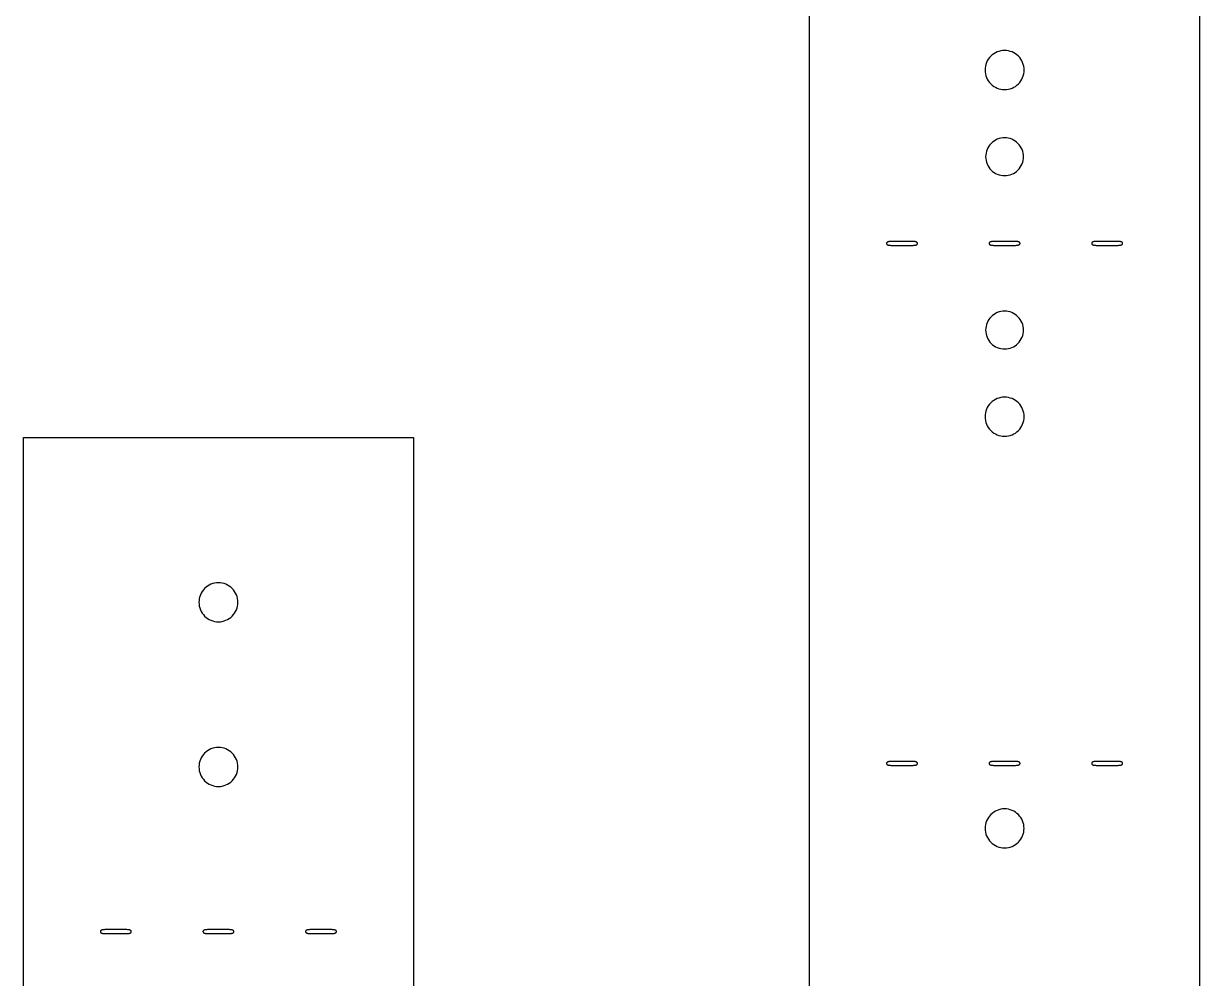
# Model space of a CAD drawing. Header units: millimetres. Extents: x 105 to 221, y 329 to 679.
# Drawn here: x 130.4 to 220.9, y 402.5 to 476 of the extents above; entities that cross this region are included whole.
import ezdxf

# ---------------------------------------------------------------- set-up
doc = ezdxf.new("R2010")
doc.units = ezdxf.units.MM

msp = doc.modelspace()

# ---------------------------------------------------------------- linework, layer by layer
for p, q in [((190.868, 329.077), (190.868, 669.665)), ((220.868, 669.665), (220.868, 329.077)), ((204.705, 473.365), (204.617, 473.247)), ((204.804, 473.475), (204.705, 473.365)), ((204.913, 473.574), (204.804, 473.475)), ((205.032, 473.662), (204.913, 473.574)), ((205.159, 473.738), (205.032, 473.662)), ((205.292, 473.801), (205.159, 473.738)), ((205.431, 473.851), (205.292, 473.801)), ((205.575, 473.887), (205.431, 473.851)), ((205.721, 473.908), (205.575, 473.887)), ((205.868, 473.916), (205.721, 473.908)), ((206.016, 473.908), (205.868, 473.916)), ((206.162, 473.887), (206.016, 473.908)), ((206.305, 473.851), (206.162, 473.887)), ((206.444, 473.801), (206.305, 473.851)), ((206.578, 473.738), (206.444, 473.801)), ((206.705, 473.662), (206.578, 473.738)), ((206.823, 473.574), (206.705, 473.662)), ((206.933, 473.475), (206.823, 473.574)), ((207.032, 473.365), (206.933, 473.475)), ((207.12, 473.247), (207.032, 473.365)), ((204.37, 472.558), (204.363, 472.41)), ((204.392, 472.704), (204.37, 472.558)), ((204.428, 472.847), (204.392, 472.704)), ((204.477, 472.986), (204.428, 472.847)), ((204.541, 473.12), (204.477, 472.986)), ((204.617, 473.247), (204.541, 473.12)), ((207.196, 473.12), (207.12, 473.247)), ((207.259, 472.986), (207.196, 473.12)), ((207.309, 472.847), (207.259, 472.986)), ((207.345, 472.704), (207.309, 472.847)), ((207.366, 472.558), (207.345, 472.704)), ((207.374, 472.41), (207.366, 472.558)), ((204.363, 472.41), (204.37, 472.263)), ((204.37, 472.263), (204.392, 472.117)), ((204.392, 472.117), (204.428, 471.973)), ((204.428, 471.973), (204.477, 471.834)), ((204.477, 471.834), (204.541, 471.701)), ((204.541, 471.701), (204.617, 471.574)), ((204.617, 471.574), (204.705, 471.455)), ((207.032, 471.455), (207.12, 471.574)), ((207.12, 471.574), (207.196, 471.701)), ((207.196, 471.701), (207.259, 471.834)), ((207.259, 471.834), (207.309, 471.973)), ((207.309, 471.973), (207.345, 472.117)), ((207.345, 472.117), (207.366, 472.263)), ((207.366, 472.263), (207.374, 472.41)), ((207.374, 472.41), (207.374, 472.41)), ((204.705, 471.455), (204.804, 471.346)), ((204.804, 471.346), (204.913, 471.246)), ((204.913, 471.246), (205.032, 471.158)), ((205.032, 471.158), (205.159, 471.083)), ((205.159, 471.083), (205.292, 471.019)), ((205.292, 471.019), (205.431, 470.97)), ((205.431, 470.97), (205.575, 470.934)), ((205.575, 470.934), (205.721, 470.912)), ((205.721, 470.912), (205.868, 470.905)), ((205.868, 470.905), (206.016, 470.912)), ((206.016, 470.912), (206.162, 470.934)), ((206.162, 470.934), (206.305, 470.97)), ((206.305, 470.97), (206.444, 471.019)), ((206.444, 471.019), (206.578, 471.083)), ((206.578, 471.083), (206.705, 471.158)), ((206.705, 471.158), (206.823, 471.246)), ((206.823, 471.246), (206.933, 471.346)), ((206.933, 471.346), (207.032, 471.455)), ((205.182, 467.027), (205.06, 466.953)), ((205.311, 467.088), (205.182, 467.027)), ((205.446, 467.136), (205.311, 467.088)), ((205.584, 467.171), (205.446, 467.136)), ((205.726, 467.192), (205.584, 467.171)), ((205.868, 467.199), (205.726, 467.192)), ((206.011, 467.192), (205.868, 467.199)), ((206.152, 467.171), (206.011, 467.192)), ((206.291, 467.136), (206.152, 467.171)), ((206.425, 467.088), (206.291, 467.136)), ((206.554, 467.027), (206.425, 467.088)), ((206.677, 466.953), (206.554, 467.027)), ((204.476, 466.166), (204.441, 466.027)), ((204.524, 466.3), (204.476, 466.166)), ((204.585, 466.429), (204.524, 466.3)), ((204.658, 466.552), (204.585, 466.429)), ((204.743, 466.667), (204.658, 466.552)), ((204.839, 466.772), (204.743, 466.667)), ((204.945, 466.868), (204.839, 466.772)), ((205.06, 466.953), (204.945, 466.868)), ((206.791, 466.868), (206.677, 466.953)), ((206.897, 466.772), (206.791, 466.868)), ((206.993, 466.667), (206.897, 466.772)), ((207.078, 466.552), (206.993, 466.667)), ((207.152, 466.429), (207.078, 466.552)), ((207.213, 466.3), (207.152, 466.429)), ((207.261, 466.166), (207.213, 466.3)), ((207.295, 466.027), (207.261, 466.166)), ((204.42, 465.886), (204.413, 465.744)), ((204.413, 465.744), (204.42, 465.601)), ((204.441, 466.027), (204.42, 465.886)), ((204.42, 465.601), (204.441, 465.46)), ((204.441, 465.46), (204.476, 465.321)), ((204.476, 465.321), (204.524, 465.187)), ((204.524, 465.187), (204.585, 465.058)), ((207.152, 465.058), (207.213, 465.187)), ((207.213, 465.187), (207.261, 465.321)), ((207.261, 465.321), (207.295, 465.46)), ((207.316, 465.886), (207.295, 466.027)), ((207.295, 465.46), (207.316, 465.601)), ((207.323, 465.744), (207.316, 465.886)), ((207.316, 465.601), (207.323, 465.744)), ((207.323, 465.744), (207.323, 465.744)), ((204.585, 465.058), (204.658, 464.935)), ((204.658, 464.935), (204.743, 464.82)), ((204.743, 464.82), (204.839, 464.715)), ((204.839, 464.715), (204.945, 464.619)), ((204.945, 464.619), (205.06, 464.534)), ((205.06, 464.534), (205.182, 464.46)), ((205.182, 464.46), (205.311, 464.399)), ((205.311, 464.399), (205.446, 464.351)), ((205.446, 464.351), (205.584, 464.316)), ((205.584, 464.316), (205.726, 464.295)), ((205.726, 464.295), (205.868, 464.288)), ((205.868, 464.288), (206.011, 464.295)), ((206.011, 464.295), (206.152, 464.316)), ((206.152, 464.316), (206.291, 464.351)), ((206.291, 464.351), (206.425, 464.399)), ((206.425, 464.399), (206.554, 464.46)), ((206.554, 464.46), (206.677, 464.534)), ((206.677, 464.534), (206.791, 464.619)), ((206.791, 464.619), (206.897, 464.715)), ((206.897, 464.715), (206.993, 464.82)), ((206.993, 464.82), (207.078, 464.935)), ((207.078, 464.935), (207.152, 465.058)), ((196.789, 459.108), (196.785, 459.088)), ((196.785, 459.088), (196.785, 459.066)), ((196.785, 459.066), (196.789, 459.045)), ((196.798, 459.128), (196.789, 459.108)), ((196.789, 459.045), (196.798, 459.026)), ((196.804, 459.138), (196.798, 459.128)), ((196.798, 459.026), (196.804, 459.016)), ((196.814, 459.152), (196.804, 459.138)), ((196.804, 459.016), (196.814, 459.002)), ((196.827, 459.164), (196.814, 459.152)), ((196.814, 459.002), (196.827, 458.989)), ((196.842, 459.174), (196.827, 459.164)), ((196.827, 458.989), (196.842, 458.979)), ((196.859, 459.184), (196.842, 459.174)), ((196.842, 458.979), (196.859, 458.97)), ((196.877, 459.191), (196.859, 459.184)), ((196.859, 458.97), (196.877, 458.962)), ((196.905, 459.2), (196.877, 459.191)), ((196.877, 458.962), (196.905, 458.954)), ((196.915, 459.203), (196.905, 459.2)), ((196.905, 458.954), (196.915, 458.951)), ((196.952, 459.21), (196.915, 459.203)), ((196.915, 458.951), (196.952, 458.944)), ((196.958, 459.211), (196.952, 459.21)), ((196.952, 458.944), (196.958, 458.942)), ((197.004, 459.218), (196.958, 459.211)), ((196.958, 458.942), (197.004, 458.936)), ((197.009, 459.218), (197.004, 459.218)), ((197.004, 458.936), (197.009, 458.936)), ((197.06, 459.223), (197.009, 459.218)), ((197.009, 458.936), (197.06, 458.931)), ((197.064, 459.223), (197.06, 459.223)), ((197.06, 458.931), (197.064, 458.931)), ((197.121, 459.226), (197.064, 459.223)), ((197.064, 458.931), (197.121, 458.928)), ((197.124, 459.226), (197.121, 459.226)), ((197.121, 458.928), (197.124, 458.928)), ((197.182, 459.227), (197.124, 459.226)), ((197.124, 458.928), (197.182, 458.927)), ((197.184, 459.227), (197.182, 459.227)), ((197.182, 458.927), (197.184, 458.927)), ((198.763, 459.227), (197.184, 459.227)), ((197.184, 458.927), (198.763, 458.927)), ((197.184, 458.927), (197.184, 458.927)), ((198.765, 459.227), (198.763, 459.227)), ((198.763, 458.927), (198.765, 458.927)), ((198.823, 459.226), (198.765, 459.227)), ((198.765, 458.927), (198.823, 458.928)), ((198.827, 459.226), (198.823, 459.226)), ((198.823, 458.928), (198.827, 458.928)), ((198.883, 459.223), (198.827, 459.226)), ((198.827, 458.928), (198.883, 458.931)), ((198.887, 459.223), (198.883, 459.223)), ((198.883, 458.931), (198.887, 458.931)), ((198.939, 459.218), (198.887, 459.223)), ((198.887, 458.931), (198.939, 458.936)), ((198.943, 459.218), (198.939, 459.218)), ((198.939, 458.936), (198.943, 458.936)), ((198.989, 459.211), (198.943, 459.218)), ((198.943, 458.936), (198.989, 458.942)), ((198.995, 459.21), (198.989, 459.211)), ((198.989, 458.942), (198.995, 458.944)), ((199.032, 459.203), (198.995, 459.21)), ((198.995, 458.944), (199.032, 458.951)), ((199.042, 459.2), (199.032, 459.203)), ((199.032, 458.951), (199.042, 458.954)), ((199.07, 459.191), (199.042, 459.2)), ((199.042, 458.954), (199.07, 458.962)), ((199.088, 459.184), (199.07, 459.191)), ((199.07, 458.962), (199.088, 458.97)), ((199.105, 459.174), (199.088, 459.184)), ((199.088, 458.97), (199.105, 458.979)), ((199.12, 459.164), (199.105, 459.174)), ((199.105, 458.979), (199.12, 458.989)), ((199.133, 459.152), (199.12, 459.164)), ((199.12, 458.989), (199.133, 459.002)), ((199.143, 459.138), (199.133, 459.152)), ((199.133, 459.002), (199.143, 459.016)), ((199.149, 459.128), (199.143, 459.138)), ((199.143, 459.016), (199.149, 459.026)), ((199.158, 459.108), (199.149, 459.128)), ((199.149, 459.026), (199.158, 459.045)), ((199.162, 459.088), (199.158, 459.108)), ((199.158, 459.045), (199.162, 459.066)), ((199.162, 459.066), (199.162, 459.088)), ((204.684, 459.108), (204.679, 459.088)), ((204.679, 459.088), (204.679, 459.066)), ((204.679, 459.066), (204.684, 459.045)), ((204.693, 459.128), (204.684, 459.108)), ((204.684, 459.045), (204.693, 459.026)), ((204.699, 459.138), (204.693, 459.128)), ((204.693, 459.026), (204.699, 459.016)), ((204.709, 459.152), (204.699, 459.138)), ((204.699, 459.016), (204.709, 459.002)), ((204.722, 459.164), (204.709, 459.152)), ((204.709, 459.002), (204.722, 458.989)), ((204.736, 459.174), (204.722, 459.164)), ((204.722, 458.989), (204.736, 458.979)), ((204.754, 459.184), (204.736, 459.174)), ((204.736, 458.979), (204.754, 458.97)), ((204.772, 459.191), (204.754, 459.184)), ((204.754, 458.97), (204.772, 458.962)), ((204.8, 459.2), (204.772, 459.191)), ((204.772, 458.962), (204.8, 458.954)), ((204.809, 459.203), (204.8, 459.2)), ((204.8, 458.954), (204.809, 458.951)), ((204.847, 459.21), (204.809, 459.203)), ((204.809, 458.951), (204.847, 458.944)), ((204.853, 459.211), (204.847, 459.21)), ((204.847, 458.944), (204.853, 458.942)), ((204.899, 459.218), (204.853, 459.211)), ((204.853, 458.942), (204.899, 458.936)), ((204.903, 459.218), (204.899, 459.218)), ((204.899, 458.936), (204.903, 458.936)), ((204.955, 459.223), (204.903, 459.218)), ((204.903, 458.936), (204.955, 458.931)), ((204.959, 459.223), (204.955, 459.223)), ((204.955, 458.931), (204.959, 458.931)), ((205.015, 459.226), (204.959, 459.223)), ((204.959, 458.931), (205.015, 458.928)), ((205.019, 459.226), (205.015, 459.226)), ((205.015, 458.928), (205.019, 458.928)), ((205.077, 459.227), (205.019, 459.226)), ((205.019, 458.928), (205.077, 458.927)), ((205.079, 459.227), (205.077, 459.227)), ((205.077, 458.927), (205.079, 458.927)), ((206.658, 459.227), (205.079, 459.227)), ((205.079, 458.927), (206.658, 458.927)), ((205.079, 458.927), (205.079, 458.927)), ((206.659, 459.227), (206.658, 459.227)), ((206.658, 458.927), (206.659, 458.927)), ((206.718, 459.226), (206.659, 459.227)), ((206.659, 458.927), (206.718, 458.928)), ((206.721, 459.226), (206.718, 459.226)), ((206.718, 458.928), (206.721, 458.928)), ((206.778, 459.223), (206.721, 459.226)), ((206.721, 458.928), (206.778, 458.931)), ((206.781, 459.223), (206.778, 459.223)), ((206.778, 458.931), (206.781, 458.931)), ((206.833, 459.218), (206.781, 459.223)), ((206.781, 458.931), (206.833, 458.936)), ((206.838, 459.218), (206.833, 459.218)), ((206.833, 458.936), (206.838, 458.936)), ((206.883, 459.211), (206.838, 459.218)), ((206.838, 458.936), (206.883, 458.942)), ((206.89, 459.21), (206.883, 459.211)), ((206.883, 458.942), (206.89, 458.944)), ((206.927, 459.203), (206.89, 459.21)), ((206.89, 458.944), (206.927, 458.951)), ((206.937, 459.2), (206.927, 459.203)), ((206.927, 458.951), (206.937, 458.954)), ((206.965, 459.191), (206.937, 459.2)), ((206.937, 458.954), (206.965, 458.962)), ((206.983, 459.184), (206.965, 459.191)), ((206.965, 458.962), (206.983, 458.97)), ((207, 459.174), (206.983, 459.184)), ((206.983, 458.97), (207, 458.979)), ((207.015, 459.164), (207, 459.174)), ((207, 458.979), (207.015, 458.989)), ((207.028, 459.152), (207.015, 459.164)), ((207.015, 458.989), (207.028, 459.002)), ((207.038, 459.138), (207.028, 459.152)), ((207.028, 459.002), (207.038, 459.016)), ((207.044, 459.128), (207.038, 459.138)), ((207.038, 459.016), (207.044, 459.026)), ((207.053, 459.108), (207.044, 459.128)), ((207.044, 459.026), (207.053, 459.045)), ((207.057, 459.088), (207.053, 459.108)), ((207.053, 459.045), (207.057, 459.066)), ((207.057, 459.066), (207.057, 459.088)), ((212.579, 459.108), (212.574, 459.088)), ((212.574, 459.088), (212.574, 459.066)), ((212.574, 459.066), (212.579, 459.045)), ((212.587, 459.128), (212.579, 459.108)), ((212.579, 459.045), (212.587, 459.026)), ((212.593, 459.138), (212.587, 459.128)), ((212.587, 459.026), (212.593, 459.016)), ((212.604, 459.152), (212.593, 459.138)), ((212.593, 459.016), (212.604, 459.002)), ((212.616, 459.164), (212.604, 459.152)), ((212.604, 459.002), (212.616, 458.989)), ((212.631, 459.174), (212.616, 459.164)), ((212.616, 458.989), (212.631, 458.979)), ((212.648, 459.184), (212.631, 459.174)), ((212.631, 458.979), (212.648, 458.97)), ((212.667, 459.191), (212.648, 459.184)), ((212.648, 458.97), (212.667, 458.962)), ((212.694, 459.2), (212.667, 459.191)), ((212.667, 458.962), (212.694, 458.954)), ((212.704, 459.203), (212.694, 459.2)), ((212.694, 458.954), (212.704, 458.951)), ((212.742, 459.21), (212.704, 459.203)), ((212.704, 458.951), (212.742, 458.944)), ((212.748, 459.211), (212.742, 459.21)), ((212.742, 458.944), (212.748, 458.942)), ((212.793, 459.218), (212.748, 459.211)), ((212.748, 458.942), (212.793, 458.936)), ((212.798, 459.218), (212.793, 459.218)), ((212.793, 458.936), (212.798, 458.936)), ((212.85, 459.223), (212.798, 459.218)), ((212.798, 458.936), (212.85, 458.931)), ((212.854, 459.223), (212.85, 459.223)), ((212.85, 458.931), (212.854, 458.931)), ((212.91, 459.226), (212.854, 459.223)), ((212.854, 458.931), (212.91, 458.928)), ((212.913, 459.226), (212.91, 459.226)), ((212.91, 458.928), (212.913, 458.928)), ((212.972, 459.227), (212.913, 459.226)), ((212.913, 458.928), (212.972, 458.927)), ((212.974, 459.227), (212.972, 459.227)), ((212.972, 458.927), (212.974, 458.927)), ((214.553, 459.227), (212.974, 459.227)), ((212.974, 458.927), (214.553, 458.927)), ((212.974, 458.927), (212.974, 458.927)), ((214.554, 459.227), (214.553, 459.227)), ((214.553, 458.927), (214.554, 458.927)), ((214.613, 459.226), (214.554, 459.227)), ((214.554, 458.927), (214.613, 458.928)), ((214.616, 459.226), (214.613, 459.226)), ((214.613, 458.928), (214.616, 458.928)), ((214.672, 459.223), (214.616, 459.226)), ((214.616, 458.928), (214.672, 458.931)), ((214.676, 459.223), (214.672, 459.223)), ((214.672, 458.931), (214.676, 458.931)), ((214.728, 459.218), (214.676, 459.223)), ((214.676, 458.931), (214.728, 458.936)), ((214.733, 459.218), (214.728, 459.218)), ((214.728, 458.936), (214.733, 458.936)), ((214.778, 459.211), (214.733, 459.218)), ((214.733, 458.936), (214.778, 458.942)), ((214.785, 459.21), (214.778, 459.211)), ((214.778, 458.942), (214.785, 458.944)), ((214.822, 459.203), (214.785, 459.21)), ((214.785, 458.944), (214.822, 458.951)), ((214.832, 459.2), (214.822, 459.203)), ((214.822, 458.951), (214.832, 458.954)), ((214.859, 459.191), (214.832, 459.2)), ((214.832, 458.954), (214.859, 458.962)), ((214.878, 459.184), (214.859, 459.191)), ((214.859, 458.962), (214.878, 458.97)), ((214.895, 459.174), (214.878, 459.184)), ((214.878, 458.97), (214.895, 458.979)), ((214.91, 459.164), (214.895, 459.174)), ((214.895, 458.979), (214.91, 458.989)), ((214.922, 459.152), (214.91, 459.164)), ((214.91, 458.989), (214.922, 459.002)), ((214.933, 459.138), (214.922, 459.152)), ((214.922, 459.002), (214.933, 459.016)), ((214.939, 459.128), (214.933, 459.138)), ((214.933, 459.016), (214.939, 459.026)), ((214.947, 459.108), (214.939, 459.128)), ((214.939, 459.026), (214.947, 459.045)), ((214.952, 459.088), (214.947, 459.108)), ((214.947, 459.045), (214.952, 459.066)), ((214.952, 459.066), (214.952, 459.088)), ((204.839, 453.439), (204.743, 453.333)), ((204.945, 453.535), (204.839, 453.439)), ((205.06, 453.62), (204.945, 453.535)), ((205.182, 453.694), (205.06, 453.62)), ((205.311, 453.755), (205.182, 453.694)), ((205.446, 453.803), (205.311, 453.755)), ((205.584, 453.837), (205.446, 453.803)), ((205.726, 453.858), (205.584, 453.837)), ((205.868, 453.865), (205.726, 453.858)), ((206.011, 453.858), (205.868, 453.865)), ((206.152, 453.837), (206.011, 453.858)), ((206.291, 453.803), (206.152, 453.837)), ((206.425, 453.755), (206.291, 453.803)), ((206.554, 453.694), (206.425, 453.755)), ((206.677, 453.62), (206.554, 453.694)), ((206.791, 453.535), (206.677, 453.62)), ((206.897, 453.439), (206.791, 453.535)), ((206.993, 453.333), (206.897, 453.439)), ((204.42, 452.553), (204.413, 452.41)), ((204.441, 452.694), (204.42, 452.553)), ((204.476, 452.833), (204.441, 452.694)), ((204.524, 452.967), (204.476, 452.833)), ((204.585, 453.096), (204.524, 452.967)), ((204.658, 453.219), (204.585, 453.096)), ((204.743, 453.333), (204.658, 453.219)), ((207.078, 453.219), (206.993, 453.333)), ((207.152, 453.096), (207.078, 453.219)), ((207.213, 452.967), (207.152, 453.096)), ((207.261, 452.833), (207.213, 452.967)), ((207.295, 452.694), (207.261, 452.833)), ((207.316, 452.553), (207.295, 452.694)), ((207.323, 452.41), (207.316, 452.553)), ((204.413, 452.41), (204.42, 452.268)), ((204.42, 452.268), (204.441, 452.126)), ((204.441, 452.126), (204.476, 451.988)), ((204.476, 451.988), (204.524, 451.853)), ((204.524, 451.853), (204.585, 451.724)), ((204.585, 451.724), (204.658, 451.602)), ((204.658, 451.602), (204.743, 451.487)), ((206.993, 451.487), (207.078, 451.602)), ((207.078, 451.602), (207.152, 451.724)), ((207.152, 451.724), (207.213, 451.853)), ((207.213, 451.853), (207.261, 451.988)), ((207.261, 451.988), (207.295, 452.126)), ((207.295, 452.126), (207.316, 452.268)), ((207.316, 452.268), (207.323, 452.41)), ((207.323, 452.41), (207.323, 452.41)), ((204.743, 451.487), (204.839, 451.381)), ((204.839, 451.381), (204.945, 451.285)), ((204.945, 451.285), (205.06, 451.2)), ((205.06, 451.2), (205.182, 451.127)), ((205.182, 451.127), (205.311, 451.066)), ((205.311, 451.066), (205.446, 451.018)), ((205.446, 451.018), (205.584, 450.983)), ((205.584, 450.983), (205.726, 450.962)), ((205.726, 450.962), (205.868, 450.955)), ((205.868, 450.955), (206.011, 450.962)), ((206.011, 450.962), (206.152, 450.983)), ((206.152, 450.983), (206.291, 451.018)), ((206.291, 451.018), (206.425, 451.066)), ((206.425, 451.066), (206.554, 451.127)), ((206.554, 451.127), (206.677, 451.2)), ((206.677, 451.2), (206.791, 451.285)), ((206.791, 451.285), (206.897, 451.381)), ((206.897, 451.381), (206.993, 451.487)), ((205.292, 447.134), (205.159, 447.071)), ((205.431, 447.184), (205.292, 447.134)), ((205.575, 447.22), (205.431, 447.184)), ((205.721, 447.242), (205.575, 447.22)), ((205.868, 447.249), (205.721, 447.242)), ((206.016, 447.242), (205.868, 447.249)), ((206.162, 447.22), (206.016, 447.242)), ((206.305, 447.184), (206.162, 447.22)), ((206.444, 447.134), (206.305, 447.184)), ((206.578, 447.071), (206.444, 447.134)), ((204.428, 446.181), (204.392, 446.037)), ((204.477, 446.32), (204.428, 446.181)), ((204.541, 446.453), (204.477, 446.32)), ((204.617, 446.58), (204.541, 446.453)), ((204.705, 446.699), (204.617, 446.58)), ((204.804, 446.808), (204.705, 446.699)), ((204.913, 446.907), (204.804, 446.808)), ((205.032, 446.995), (204.913, 446.907)), ((205.159, 447.071), (205.032, 446.995)), ((206.705, 446.995), (206.578, 447.071)), ((206.823, 446.907), (206.705, 446.995)), ((206.933, 446.808), (206.823, 446.907)), ((207.032, 446.699), (206.933, 446.808)), ((207.12, 446.58), (207.032, 446.699)), ((207.196, 446.453), (207.12, 446.58)), ((207.259, 446.32), (207.196, 446.453)), ((207.309, 446.181), (207.259, 446.32)), ((207.345, 446.037), (207.309, 446.181)), ((204.37, 445.891), (204.363, 445.744)), ((204.363, 445.744), (204.37, 445.596)), ((204.392, 446.037), (204.37, 445.891)), ((204.37, 445.596), (204.392, 445.45)), ((204.392, 445.45), (204.428, 445.307)), ((204.428, 445.307), (204.477, 445.167)), ((207.259, 445.167), (207.309, 445.307)), ((207.309, 445.307), (207.345, 445.45)), ((207.366, 445.891), (207.345, 446.037)), ((207.345, 445.45), (207.366, 445.596)), ((207.374, 445.744), (207.366, 445.891)), ((207.366, 445.596), (207.374, 445.744)), ((207.374, 445.744), (207.374, 445.744)), ((204.477, 445.167), (204.541, 445.034)), ((204.541, 445.034), (204.617, 444.907)), ((204.617, 444.907), (204.705, 444.789)), ((204.705, 444.789), (204.804, 444.679)), ((204.804, 444.679), (204.913, 444.58)), ((204.913, 444.58), (205.032, 444.492)), ((205.032, 444.492), (205.159, 444.416)), ((205.159, 444.416), (205.292, 444.353)), ((206.444, 444.353), (206.578, 444.416)), ((206.578, 444.416), (206.705, 444.492)), ((206.705, 444.492), (206.823, 444.58)), ((206.823, 444.58), (206.933, 444.679)), ((206.933, 444.679), (207.032, 444.789)), ((207.032, 444.789), (207.12, 444.907)), ((207.12, 444.907), (207.196, 445.034)), ((207.196, 445.034), (207.259, 445.167)), ((130.368, 350.139), (130.368, 444.136)), ((130.368, 444.136), (160.368, 444.136)), ((160.368, 444.136), (160.368, 350.139)), ((205.292, 444.353), (205.431, 444.303)), ((205.431, 444.303), (205.575, 444.267)), ((205.575, 444.267), (205.721, 444.245)), ((205.721, 444.245), (205.868, 444.238)), ((205.868, 444.238), (206.016, 444.245)), ((206.016, 444.245), (206.162, 444.267)), ((206.162, 444.267), (206.305, 444.303)), ((206.305, 444.303), (206.444, 444.353)), ((144.416, 432.63), (144.307, 432.531)), ((144.535, 432.717), (144.416, 432.63)), ((144.661, 432.793), (144.535, 432.717)), ((144.794, 432.856), (144.661, 432.793)), ((144.933, 432.906), (144.794, 432.856)), ((145.075, 432.941), (144.933, 432.906)), ((145.221, 432.963), (145.075, 432.941)), ((145.368, 432.97), (145.221, 432.963)), ((145.515, 432.963), (145.368, 432.97)), ((145.661, 432.941), (145.515, 432.963)), ((145.803, 432.906), (145.661, 432.941)), ((145.942, 432.856), (145.803, 432.906)), ((146.075, 432.793), (145.942, 432.856)), ((146.201, 432.717), (146.075, 432.793)), ((146.32, 432.63), (146.201, 432.717)), ((146.429, 432.531), (146.32, 432.63)), ((143.897, 431.763), (143.875, 431.617)), ((143.933, 431.906), (143.897, 431.763)), ((143.982, 432.044), (143.933, 431.906)), ((144.045, 432.177), (143.982, 432.044)), ((144.121, 432.303), (144.045, 432.177)), ((144.208, 432.422), (144.121, 432.303)), ((144.307, 432.531), (144.208, 432.422)), ((146.527, 432.422), (146.429, 432.531)), ((146.615, 432.303), (146.527, 432.422)), ((146.691, 432.177), (146.615, 432.303)), ((146.754, 432.044), (146.691, 432.177)), ((146.803, 431.906), (146.754, 432.044)), ((146.839, 431.763), (146.803, 431.906)), ((146.861, 431.617), (146.839, 431.763)), ((143.875, 431.617), (143.868, 431.47)), ((143.868, 431.47), (143.875, 431.323)), ((143.875, 431.323), (143.897, 431.178)), ((143.897, 431.178), (143.933, 431.035)), ((143.933, 431.035), (143.982, 430.896)), ((143.982, 430.896), (144.045, 430.763)), ((146.691, 430.763), (146.754, 430.896)), ((146.754, 430.896), (146.803, 431.035)), ((146.803, 431.035), (146.839, 431.178)), ((146.839, 431.178), (146.861, 431.323)), ((146.868, 431.47), (146.861, 431.617)), ((146.861, 431.323), (146.868, 431.47)), ((146.868, 431.47), (146.868, 431.47)), ((144.045, 430.763), (144.121, 430.637)), ((144.121, 430.637), (144.208, 430.519)), ((144.208, 430.519), (144.307, 430.409)), ((144.307, 430.409), (144.416, 430.311)), ((144.416, 430.311), (144.535, 430.223)), ((144.535, 430.223), (144.661, 430.147)), ((144.661, 430.147), (144.794, 430.084)), ((144.794, 430.084), (144.933, 430.035)), ((144.933, 430.035), (145.075, 429.999)), ((145.075, 429.999), (145.221, 429.977)), ((145.221, 429.977), (145.368, 429.97)), ((145.368, 429.97), (145.515, 429.977)), ((145.515, 429.977), (145.661, 429.999)), ((145.661, 429.999), (145.803, 430.035)), ((145.803, 430.035), (145.942, 430.084)), ((145.942, 430.084), (146.075, 430.147)), ((146.075, 430.147), (146.201, 430.223)), ((146.201, 430.223), (146.32, 430.311)), ((146.32, 430.311), (146.429, 430.409)), ((146.429, 430.409), (146.527, 430.519)), ((146.527, 430.519), (146.615, 430.637)), ((146.615, 430.637), (146.691, 430.763)), ((144.416, 419.964), (144.307, 419.865)), ((144.535, 420.052), (144.416, 419.964)), ((144.661, 420.127), (144.535, 420.052)), ((144.794, 420.19), (144.661, 420.127)), ((144.933, 420.24), (144.794, 420.19)), ((145.075, 420.276), (144.933, 420.24)), ((145.221, 420.297), (145.075, 420.276)), ((145.368, 420.305), (145.221, 420.297)), ((145.515, 420.297), (145.368, 420.305)), ((145.661, 420.276), (145.515, 420.297)), ((145.803, 420.24), (145.661, 420.276)), ((145.942, 420.19), (145.803, 420.24)), ((146.075, 420.127), (145.942, 420.19)), ((146.201, 420.052), (146.075, 420.127)), ((146.32, 419.964), (146.201, 420.052)), ((146.429, 419.865), (146.32, 419.964)), ((143.897, 419.097), (143.875, 418.952)), ((143.933, 419.24), (143.897, 419.097)), ((143.982, 419.379), (143.933, 419.24)), ((144.045, 419.512), (143.982, 419.379)), ((144.121, 419.638), (144.045, 419.512)), ((144.208, 419.756), (144.121, 419.638)), ((144.307, 419.865), (144.208, 419.756)), ((146.527, 419.756), (146.429, 419.865)), ((146.615, 419.638), (146.527, 419.756)), ((146.691, 419.512), (146.615, 419.638)), ((146.754, 419.379), (146.691, 419.512)), ((146.803, 419.24), (146.754, 419.379)), ((146.839, 419.097), (146.803, 419.24)), ((146.861, 418.952), (146.839, 419.097)), ((196.789, 419.108), (196.785, 419.088)), ((196.785, 419.088), (196.785, 419.066)), ((196.785, 419.066), (196.789, 419.045)), ((196.798, 419.128), (196.789, 419.108)), ((196.789, 419.045), (196.798, 419.026)), ((196.804, 419.138), (196.798, 419.128)), ((196.798, 419.026), (196.804, 419.016)), ((196.814, 419.152), (196.804, 419.138)), ((196.827, 419.164), (196.814, 419.152)), ((196.842, 419.174), (196.827, 419.164)), ((196.859, 419.184), (196.842, 419.174)), ((196.877, 419.191), (196.859, 419.184)), ((196.905, 419.2), (196.877, 419.191)), ((196.915, 419.203), (196.905, 419.2)), ((196.952, 419.21), (196.915, 419.203)), ((196.958, 419.211), (196.952, 419.21)), ((197.004, 419.218), (196.958, 419.211)), ((197.009, 419.218), (197.004, 419.218)), ((197.06, 419.223), (197.009, 419.218)), ((197.064, 419.223), (197.06, 419.223)), ((197.121, 419.226), (197.064, 419.223)), ((197.124, 419.226), (197.121, 419.226)), ((197.182, 419.227), (197.124, 419.226)), ((197.184, 419.227), (197.182, 419.227)), ((198.763, 419.227), (197.184, 419.227)), ((198.765, 419.227), (198.763, 419.227)), ((198.823, 419.226), (198.765, 419.227)), ((198.827, 419.226), (198.823, 419.226)), ((198.883, 419.223), (198.827, 419.226)), ((198.887, 419.223), (198.883, 419.223)), ((198.939, 419.218), (198.887, 419.223)), ((198.943, 419.218), (198.939, 419.218)), ((198.989, 419.211), (198.943, 419.218)), ((198.995, 419.21), (198.989, 419.211)), ((199.032, 419.203), (198.995, 419.21)), ((199.042, 419.2), (199.032, 419.203)), ((199.07, 419.191), (199.042, 419.2)), ((199.088, 419.184), (199.07, 419.191)), ((199.105, 419.174), (199.088, 419.184)), ((199.12, 419.164), (199.105, 419.174)), ((199.133, 419.152), (199.12, 419.164)), ((199.143, 419.138), (199.133, 419.152)), ((199.149, 419.128), (199.143, 419.138)), ((199.143, 419.016), (199.149, 419.026)), ((199.158, 419.108), (199.149, 419.128)), ((199.149, 419.026), (199.158, 419.045)), ((199.162, 419.088), (199.158, 419.108)), ((199.158, 419.045), (199.162, 419.066)), ((199.162, 419.066), (199.162, 419.088)), ((204.684, 419.108), (204.679, 419.088)), ((204.679, 419.088), (204.679, 419.066)), ((204.679, 419.066), (204.684, 419.045)), ((204.693, 419.128), (204.684, 419.108)), ((204.684, 419.045), (204.693, 419.026)), ((204.699, 419.138), (204.693, 419.128)), ((204.693, 419.026), (204.699, 419.016)), ((204.709, 419.152), (204.699, 419.138)), ((204.722, 419.164), (204.709, 419.152)), ((204.736, 419.174), (204.722, 419.164)), ((204.754, 419.184), (204.736, 419.174)), ((204.772, 419.191), (204.754, 419.184)), ((204.8, 419.2), (204.772, 419.191)), ((204.809, 419.203), (204.8, 419.2)), ((204.847, 419.21), (204.809, 419.203)), ((204.853, 419.211), (204.847, 419.21)), ((204.899, 419.218), (204.853, 419.211)), ((204.903, 419.218), (204.899, 419.218)), ((204.955, 419.223), (204.903, 419.218)), ((204.959, 419.223), (204.955, 419.223)), ((205.015, 419.226), (204.959, 419.223)), ((205.019, 419.226), (205.015, 419.226)), ((205.077, 419.227), (205.019, 419.226)), ((205.079, 419.227), (205.077, 419.227)), ((206.658, 419.227), (205.079, 419.227)), ((206.659, 419.227), (206.658, 419.227)), ((206.718, 419.226), (206.659, 419.227)), ((206.721, 419.226), (206.718, 419.226)), ((206.778, 419.223), (206.721, 419.226)), ((206.781, 419.223), (206.778, 419.223)), ((206.833, 419.218), (206.781, 419.223)), ((206.838, 419.218), (206.833, 419.218)), ((206.883, 419.211), (206.838, 419.218)), ((206.89, 419.21), (206.883, 419.211)), ((206.927, 419.203), (206.89, 419.21)), ((206.937, 419.2), (206.927, 419.203)), ((206.965, 419.191), (206.937, 419.2)), ((206.983, 419.184), (206.965, 419.191)), ((207, 419.174), (206.983, 419.184)), ((207.015, 419.164), (207, 419.174)), ((207.028, 419.152), (207.015, 419.164)), ((207.038, 419.138), (207.028, 419.152)), ((207.044, 419.128), (207.038, 419.138)), ((207.038, 419.016), (207.044, 419.026)), ((207.053, 419.108), (207.044, 419.128)), ((207.044, 419.026), (207.053, 419.045)), ((207.057, 419.088), (207.053, 419.108)), ((207.053, 419.045), (207.057, 419.066)), ((207.057, 419.066), (207.057, 419.088)), ((212.579, 419.108), (212.574, 419.088)), ((212.574, 419.088), (212.574, 419.066)), ((212.574, 419.066), (212.579, 419.045)), ((212.587, 419.128), (212.579, 419.108)), ((212.579, 419.045), (212.587, 419.026)), ((212.593, 419.138), (212.587, 419.128)), ((212.587, 419.026), (212.593, 419.016)), ((212.604, 419.152), (212.593, 419.138)), ((212.616, 419.164), (212.604, 419.152)), ((212.631, 419.174), (212.616, 419.164)), ((212.648, 419.184), (212.631, 419.174)), ((212.667, 419.191), (212.648, 419.184)), ((212.694, 419.2), (212.667, 419.191)), ((212.704, 419.203), (212.694, 419.2)), ((212.742, 419.21), (212.704, 419.203)), ((212.748, 419.211), (212.742, 419.21)), ((212.793, 419.218), (212.748, 419.211)), ((212.798, 419.218), (212.793, 419.218)), ((212.85, 419.223), (212.798, 419.218)), ((212.854, 419.223), (212.85, 419.223)), ((212.91, 419.226), (212.854, 419.223)), ((212.913, 419.226), (212.91, 419.226)), ((212.972, 419.227), (212.913, 419.226)), ((212.974, 419.227), (212.972, 419.227)), ((214.553, 419.227), (212.974, 419.227)), ((214.554, 419.227), (214.553, 419.227)), ((214.613, 419.226), (214.554, 419.227)), ((214.616, 419.226), (214.613, 419.226)), ((214.672, 419.223), (214.616, 419.226)), ((214.676, 419.223), (214.672, 419.223)), ((214.728, 419.218), (214.676, 419.223)), ((214.733, 419.218), (214.728, 419.218)), ((214.778, 419.211), (214.733, 419.218)), ((214.785, 419.21), (214.778, 419.211)), ((214.822, 419.203), (214.785, 419.21)), ((214.832, 419.2), (214.822, 419.203)), ((214.859, 419.191), (214.832, 419.2)), ((214.878, 419.184), (214.859, 419.191)), ((214.895, 419.174), (214.878, 419.184)), ((214.91, 419.164), (214.895, 419.174)), ((214.922, 419.152), (214.91, 419.164)), ((214.933, 419.138), (214.922, 419.152)), ((214.939, 419.128), (214.933, 419.138)), ((214.933, 419.016), (214.939, 419.026)), ((214.947, 419.108), (214.939, 419.128)), ((214.939, 419.026), (214.947, 419.045)), ((214.952, 419.088), (214.947, 419.108)), ((214.947, 419.045), (214.952, 419.066)), ((214.952, 419.066), (214.952, 419.088)), ((143.875, 418.952), (143.868, 418.805)), ((143.868, 418.805), (143.875, 418.658)), ((143.875, 418.658), (143.897, 418.512)), ((143.897, 418.512), (143.933, 418.369)), ((143.933, 418.369), (143.982, 418.231)), ((143.982, 418.231), (144.045, 418.097)), ((146.691, 418.097), (146.754, 418.231)), ((146.754, 418.231), (146.803, 418.369)), ((146.803, 418.369), (146.839, 418.512)), ((146.839, 418.512), (146.861, 418.658)), ((146.868, 418.805), (146.861, 418.952)), ((146.861, 418.658), (146.868, 418.805)), ((146.868, 418.805), (146.868, 418.805)), ((196.804, 419.016), (196.814, 419.002)), ((196.814, 419.002), (196.827, 418.989)), ((196.827, 418.989), (196.842, 418.979)), ((196.842, 418.979), (196.859, 418.97)), ((196.859, 418.97), (196.877, 418.962)), ((196.877, 418.962), (196.905, 418.954)), ((196.905, 418.954), (196.915, 418.951)), ((196.915, 418.951), (196.952, 418.944)), ((196.952, 418.944), (196.958, 418.942)), ((196.958, 418.942), (197.004, 418.936)), ((197.004, 418.936), (197.009, 418.936)), ((197.009, 418.936), (197.06, 418.931)), ((197.06, 418.931), (197.064, 418.931)), ((197.064, 418.931), (197.121, 418.928)), ((197.121, 418.928), (197.124, 418.928)), ((197.124, 418.928), (197.182, 418.927)), ((197.182, 418.927), (197.184, 418.927)), ((197.184, 418.927), (198.763, 418.927)), ((197.184, 418.927), (197.184, 418.927)), ((198.763, 418.927), (198.765, 418.927)), ((198.765, 418.927), (198.823, 418.928)), ((198.823, 418.928), (198.827, 418.928)), ((198.827, 418.928), (198.883, 418.931)), ((198.883, 418.931), (198.887, 418.931)), ((198.887, 418.931), (198.939, 418.936)), ((198.939, 418.936), (198.943, 418.936)), ((198.943, 418.936), (198.989, 418.942)), ((198.989, 418.942), (198.995, 418.944)), ((198.995, 418.944), (199.032, 418.951)), ((199.032, 418.951), (199.042, 418.954)), ((199.042, 418.954), (199.07, 418.962)), ((199.07, 418.962), (199.088, 418.97)), ((199.088, 418.97), (199.105, 418.979)), ((199.105, 418.979), (199.12, 418.989)), ((199.12, 418.989), (199.133, 419.002)), ((199.133, 419.002), (199.143, 419.016)), ((204.699, 419.016), (204.709, 419.002)), ((204.709, 419.002), (204.722, 418.989)), ((204.722, 418.989), (204.736, 418.979)), ((204.736, 418.979), (204.754, 418.97)), ((204.754, 418.97), (204.772, 418.962)), ((204.772, 418.962), (204.8, 418.954)), ((204.8, 418.954), (204.809, 418.951)), ((204.809, 418.951), (204.847, 418.944)), ((204.847, 418.944), (204.853, 418.942)), ((204.853, 418.942), (204.899, 418.936)), ((204.899, 418.936), (204.903, 418.936)), ((204.903, 418.936), (204.955, 418.931)), ((204.955, 418.931), (204.959, 418.931)), ((204.959, 418.931), (205.015, 418.928)), ((205.015, 418.928), (205.019, 418.928)), ((205.019, 418.928), (205.077, 418.927)), ((205.077, 418.927), (205.079, 418.927)), ((205.079, 418.927), (206.658, 418.927)), ((205.079, 418.927), (205.079, 418.927)), ((206.658, 418.927), (206.659, 418.927)), ((206.659, 418.927), (206.718, 418.928)), ((206.718, 418.928), (206.721, 418.928)), ((206.721, 418.928), (206.778, 418.931)), ((206.778, 418.931), (206.781, 418.931)), ((206.781, 418.931), (206.833, 418.936)), ((206.833, 418.936), (206.838, 418.936)), ((206.838, 418.936), (206.883, 418.942)), ((206.883, 418.942), (206.89, 418.944)), ((206.89, 418.944), (206.927, 418.951)), ((206.927, 418.951), (206.937, 418.954)), ((206.937, 418.954), (206.965, 418.962)), ((206.965, 418.962), (206.983, 418.97)), ((206.983, 418.97), (207, 418.979)), ((207, 418.979), (207.015, 418.989)), ((207.015, 418.989), (207.028, 419.002)), ((207.028, 419.002), (207.038, 419.016)), ((212.593, 419.016), (212.604, 419.002)), ((212.604, 419.002), (212.616, 418.989)), ((212.616, 418.989), (212.631, 418.979)), ((212.631, 418.979), (212.648, 418.97)), ((212.648, 418.97), (212.667, 418.962)), ((212.667, 418.962), (212.694, 418.954)), ((212.694, 418.954), (212.704, 418.951)), ((212.704, 418.951), (212.742, 418.944)), ((212.742, 418.944), (212.748, 418.942)), ((212.748, 418.942), (212.793, 418.936)), ((212.793, 418.936), (212.798, 418.936)), ((212.798, 418.936), (212.85, 418.931)), ((212.85, 418.931), (212.854, 418.931)), ((212.854, 418.931), (212.91, 418.928)), ((212.91, 418.928), (212.913, 418.928)), ((212.913, 418.928), (212.972, 418.927)), ((212.972, 418.927), (212.974, 418.927)), ((212.974, 418.927), (214.553, 418.927)), ((212.974, 418.927), (212.974, 418.927)), ((214.553, 418.927), (214.554, 418.927)), ((214.554, 418.927), (214.613, 418.928)), ((214.613, 418.928), (214.616, 418.928)), ((214.616, 418.928), (214.672, 418.931)), ((214.672, 418.931), (214.676, 418.931)), ((214.676, 418.931), (214.728, 418.936)), ((214.728, 418.936), (214.733, 418.936)), ((214.733, 418.936), (214.778, 418.942)), ((214.778, 418.942), (214.785, 418.944)), ((214.785, 418.944), (214.822, 418.951)), ((214.822, 418.951), (214.832, 418.954)), ((214.832, 418.954), (214.859, 418.962)), ((214.859, 418.962), (214.878, 418.97)), ((214.878, 418.97), (214.895, 418.979)), ((214.895, 418.979), (214.91, 418.989)), ((214.91, 418.989), (214.922, 419.002)), ((214.922, 419.002), (214.933, 419.016)), ((144.045, 418.097), (144.121, 417.971)), ((144.121, 417.971), (144.208, 417.853)), ((144.208, 417.853), (144.307, 417.744)), ((144.307, 417.744), (144.416, 417.645)), ((144.416, 417.645), (144.535, 417.557)), ((144.535, 417.557), (144.661, 417.482)), ((144.661, 417.482), (144.794, 417.419)), ((144.794, 417.419), (144.933, 417.369)), ((144.933, 417.369), (145.075, 417.333)), ((145.075, 417.333), (145.221, 417.312)), ((145.221, 417.312), (145.368, 417.305)), ((145.368, 417.305), (145.515, 417.312)), ((145.515, 417.312), (145.661, 417.333)), ((145.661, 417.333), (145.803, 417.369)), ((145.803, 417.369), (145.942, 417.419)), ((145.942, 417.419), (146.075, 417.482)), ((146.075, 417.482), (146.201, 417.557)), ((146.201, 417.557), (146.32, 417.645)), ((146.32, 417.645), (146.429, 417.744)), ((146.429, 417.744), (146.527, 417.853)), ((146.527, 417.853), (146.615, 417.971)), ((146.615, 417.971), (146.691, 418.097)), ((205.161, 415.4), (205.035, 415.324)), ((205.294, 415.463), (205.161, 415.4)), ((205.433, 415.512), (205.294, 415.463)), ((205.576, 415.548), (205.433, 415.512)), ((205.721, 415.57), (205.576, 415.548)), ((205.868, 415.577), (205.721, 415.57)), ((206.015, 415.57), (205.868, 415.577)), ((206.161, 415.548), (206.015, 415.57)), ((206.304, 415.512), (206.161, 415.548)), ((206.442, 415.463), (206.304, 415.512)), ((206.575, 415.4), (206.442, 415.463)), ((206.702, 415.324), (206.575, 415.4)), ((204.433, 414.512), (204.397, 414.37)), ((204.482, 414.651), (204.433, 414.512)), ((204.545, 414.784), (204.482, 414.651)), ((204.621, 414.91), (204.545, 414.784)), ((204.709, 415.028), (204.621, 414.91)), ((204.808, 415.138), (204.709, 415.028)), ((204.917, 415.236), (204.808, 415.138)), ((205.035, 415.324), (204.917, 415.236)), ((206.82, 415.236), (206.702, 415.324)), ((206.929, 415.138), (206.82, 415.236)), ((207.028, 415.028), (206.929, 415.138)), ((207.116, 414.91), (207.028, 415.028)), ((207.191, 414.784), (207.116, 414.91)), ((207.254, 414.651), (207.191, 414.784)), ((207.304, 414.512), (207.254, 414.651)), ((207.339, 414.37), (207.304, 414.512)), ((204.376, 414.224), (204.368, 414.077)), ((204.368, 414.077), (204.376, 413.93)), ((204.397, 414.37), (204.376, 414.224)), ((204.376, 413.93), (204.397, 413.784)), ((204.397, 413.784), (204.433, 413.641)), ((204.433, 413.641), (204.482, 413.503)), ((207.254, 413.503), (207.304, 413.641)), ((207.304, 413.641), (207.339, 413.784)), ((207.361, 414.224), (207.339, 414.37)), ((207.339, 413.784), (207.361, 413.93)), ((207.368, 414.077), (207.361, 414.224)), ((207.361, 413.93), (207.368, 414.077)), ((207.368, 414.077), (207.368, 414.077)), ((204.482, 413.503), (204.545, 413.37)), ((204.545, 413.37), (204.621, 413.244)), ((204.621, 413.244), (204.709, 413.125)), ((204.709, 413.125), (204.808, 413.016)), ((204.808, 413.016), (204.917, 412.917)), ((204.917, 412.917), (205.035, 412.83)), ((205.035, 412.83), (205.161, 412.754)), ((205.161, 412.754), (205.294, 412.691)), ((205.294, 412.691), (205.433, 412.641)), ((206.304, 412.641), (206.442, 412.691)), ((206.442, 412.691), (206.575, 412.754)), ((206.575, 412.754), (206.702, 412.83)), ((206.702, 412.83), (206.82, 412.917)), ((206.82, 412.917), (206.929, 413.016)), ((206.929, 413.016), (207.028, 413.125)), ((207.028, 413.125), (207.116, 413.244)), ((207.116, 413.244), (207.191, 413.37)), ((207.191, 413.37), (207.254, 413.503)), ((205.433, 412.641), (205.576, 412.606)), ((205.576, 412.606), (205.721, 412.584)), ((205.721, 412.584), (205.868, 412.577)), ((205.868, 412.577), (206.015, 412.584)), ((206.015, 412.584), (206.161, 412.606)), ((206.161, 412.606), (206.304, 412.641)), ((136.289, 406.17), (136.284, 406.15)), ((136.284, 406.15), (136.284, 406.128)), ((136.284, 406.128), (136.289, 406.108)), ((136.298, 406.19), (136.289, 406.17)), ((136.289, 406.108), (136.298, 406.088)), ((136.303, 406.2), (136.298, 406.19)), ((136.298, 406.088), (136.303, 406.078)), ((136.314, 406.214), (136.303, 406.2)), ((136.303, 406.078), (136.314, 406.064)), ((136.327, 406.226), (136.314, 406.214)), ((136.314, 406.064), (136.327, 406.052)), ((136.341, 406.236), (136.327, 406.226)), ((136.327, 406.052), (136.341, 406.042)), ((136.358, 406.246), (136.341, 406.236)), ((136.341, 406.042), (136.358, 406.032)), ((136.377, 406.254), (136.358, 406.246)), ((136.358, 406.032), (136.377, 406.024)), ((136.405, 406.262), (136.377, 406.254)), ((136.377, 406.024), (136.405, 406.016)), ((136.414, 406.265), (136.405, 406.262)), ((136.405, 406.016), (136.414, 406.013)), ((136.452, 406.272), (136.414, 406.265)), ((136.414, 406.013), (136.452, 406.006)), ((136.458, 406.273), (136.452, 406.272)), ((136.452, 406.006), (136.458, 406.005)), ((136.503, 406.28), (136.458, 406.273)), ((136.458, 406.005), (136.503, 405.998)), ((136.508, 406.28), (136.503, 406.28)), ((136.503, 405.998), (136.508, 405.998)), ((136.56, 406.285), (136.508, 406.28)), ((136.508, 405.998), (136.56, 405.993)), ((136.564, 406.285), (136.56, 406.285)), ((136.56, 405.993), (136.564, 405.993)), ((136.62, 406.288), (136.564, 406.285)), ((136.564, 405.993), (136.62, 405.99)), ((136.624, 406.288), (136.62, 406.288)), ((136.62, 405.99), (136.624, 405.99)), ((136.682, 406.289), (136.624, 406.288)), ((136.624, 405.99), (136.682, 405.989)), ((136.684, 406.289), (136.682, 406.289)), ((136.682, 405.989), (136.684, 405.989)), ((138.263, 406.289), (136.684, 406.289)), ((136.684, 405.989), (138.263, 405.989)), ((138.264, 406.289), (138.263, 406.289)), ((138.263, 406.289), (138.263, 406.289)), ((138.263, 405.989), (138.264, 405.989)), ((138.323, 406.288), (138.264, 406.289)), ((138.264, 405.989), (138.323, 405.99)), ((138.326, 406.288), (138.323, 406.288)), ((138.323, 405.99), (138.326, 405.99)), ((138.383, 406.285), (138.326, 406.288)), ((138.326, 405.99), (138.383, 405.993)), ((138.386, 406.285), (138.383, 406.285)), ((138.383, 405.993), (138.386, 405.993)), ((138.438, 406.28), (138.386, 406.285)), ((138.386, 405.993), (138.438, 405.998)), ((138.443, 406.28), (138.438, 406.28)), ((138.438, 405.998), (138.443, 405.998)), ((138.488, 406.273), (138.443, 406.28)), ((138.443, 405.998), (138.488, 406.005)), ((138.495, 406.272), (138.488, 406.273)), ((138.488, 406.005), (138.495, 406.006)), ((138.532, 406.265), (138.495, 406.272)), ((138.495, 406.006), (138.532, 406.013)), ((138.542, 406.262), (138.532, 406.265)), ((138.532, 406.013), (138.542, 406.016)), ((138.57, 406.254), (138.542, 406.262)), ((138.542, 406.016), (138.57, 406.024)), ((138.588, 406.246), (138.57, 406.254)), ((138.57, 406.024), (138.588, 406.032)), ((138.605, 406.236), (138.588, 406.246)), ((138.588, 406.032), (138.605, 406.042)), ((138.62, 406.226), (138.605, 406.236)), ((138.605, 406.042), (138.62, 406.052)), ((138.633, 406.214), (138.62, 406.226)), ((138.62, 406.052), (138.633, 406.064)), ((138.643, 406.2), (138.633, 406.214)), ((138.633, 406.064), (138.643, 406.078)), ((138.649, 406.19), (138.643, 406.2)), ((138.643, 406.078), (138.649, 406.088)), ((138.658, 406.17), (138.649, 406.19)), ((138.649, 406.088), (138.658, 406.108)), ((138.662, 406.15), (138.658, 406.17)), ((138.658, 406.108), (138.662, 406.128)), ((138.662, 406.128), (138.662, 406.15)), ((144.184, 406.17), (144.179, 406.15)), ((144.179, 406.15), (144.179, 406.128)), ((144.179, 406.128), (144.184, 406.108)), ((144.192, 406.19), (144.184, 406.17)), ((144.184, 406.108), (144.192, 406.088)), ((144.198, 406.2), (144.192, 406.19)), ((144.192, 406.088), (144.198, 406.078)), ((144.209, 406.214), (144.198, 406.2)), ((144.198, 406.078), (144.209, 406.064)), ((144.221, 406.226), (144.209, 406.214)), ((144.209, 406.064), (144.221, 406.052)), ((144.236, 406.236), (144.221, 406.226)), ((144.221, 406.052), (144.236, 406.042)), ((144.253, 406.246), (144.236, 406.236)), ((144.236, 406.042), (144.253, 406.032)), ((144.272, 406.254), (144.253, 406.246)), ((144.253, 406.032), (144.272, 406.024)), ((144.299, 406.262), (144.272, 406.254)), ((144.272, 406.024), (144.299, 406.016)), ((144.309, 406.265), (144.299, 406.262)), ((144.299, 406.016), (144.309, 406.013)), ((144.346, 406.272), (144.309, 406.265)), ((144.309, 406.013), (144.346, 406.006)), ((144.353, 406.273), (144.346, 406.272)), ((144.346, 406.006), (144.353, 406.005)), ((144.398, 406.28), (144.353, 406.273)), ((144.353, 406.005), (144.398, 405.998)), ((144.403, 406.28), (144.398, 406.28)), ((144.398, 405.998), (144.403, 405.998)), ((144.455, 406.285), (144.403, 406.28)), ((144.403, 405.998), (144.455, 405.993)), ((144.459, 406.285), (144.455, 406.285)), ((144.455, 405.993), (144.459, 405.993)), ((144.515, 406.288), (144.459, 406.285)), ((144.459, 405.993), (144.515, 405.99)), ((144.518, 406.288), (144.515, 406.288)), ((144.515, 405.99), (144.518, 405.99)), ((144.577, 406.289), (144.518, 406.288)), ((144.518, 405.99), (144.577, 405.989)), ((144.578, 406.289), (144.577, 406.289)), ((144.577, 405.989), (144.578, 405.989)), ((146.157, 406.289), (144.578, 406.289)), ((144.578, 405.989), (146.157, 405.989)), ((146.159, 406.289), (146.157, 406.289)), ((146.157, 406.289), (146.157, 406.289)), ((146.157, 405.989), (146.159, 405.989)), ((146.218, 406.288), (146.159, 406.289)), ((146.159, 405.989), (146.218, 405.99)), ((146.221, 406.288), (146.218, 406.288)), ((146.218, 405.99), (146.221, 405.99)), ((146.277, 406.285), (146.221, 406.288)), ((146.221, 405.99), (146.277, 405.993)), ((146.281, 406.285), (146.277, 406.285)), ((146.277, 405.993), (146.281, 405.993)), ((146.333, 406.28), (146.281, 406.285)), ((146.281, 405.993), (146.333, 405.998)), ((146.338, 406.28), (146.333, 406.28)), ((146.333, 405.998), (146.338, 405.998)), ((146.383, 406.273), (146.338, 406.28)), ((146.338, 405.998), (146.383, 406.005)), ((146.389, 406.272), (146.383, 406.273)), ((146.383, 406.005), (146.389, 406.006)), ((146.427, 406.265), (146.389, 406.272)), ((146.389, 406.006), (146.427, 406.013)), ((146.437, 406.262), (146.427, 406.265)), ((146.427, 406.013), (146.437, 406.016)), ((146.464, 406.254), (146.437, 406.262)), ((146.437, 406.016), (146.464, 406.024)), ((146.483, 406.246), (146.464, 406.254)), ((146.464, 406.024), (146.483, 406.032)), ((146.5, 406.236), (146.483, 406.246)), ((146.483, 406.032), (146.5, 406.042)), ((146.515, 406.226), (146.5, 406.236)), ((146.5, 406.042), (146.515, 406.052)), ((146.527, 406.214), (146.515, 406.226)), ((146.515, 406.052), (146.527, 406.064)), ((146.538, 406.2), (146.527, 406.214)), ((146.527, 406.064), (146.538, 406.078)), ((146.543, 406.19), (146.538, 406.2)), ((146.538, 406.078), (146.543, 406.088)), ((146.552, 406.17), (146.543, 406.19)), ((146.543, 406.088), (146.552, 406.108)), ((146.557, 406.15), (146.552, 406.17)), ((146.552, 406.108), (146.557, 406.128)), ((146.557, 406.128), (146.557, 406.15)), ((152.078, 406.17), (152.074, 406.15)), ((152.074, 406.15), (152.074, 406.128)), ((152.074, 406.128), (152.078, 406.108)), ((152.087, 406.19), (152.078, 406.17)), ((152.078, 406.108), (152.087, 406.088)), ((152.093, 406.2), (152.087, 406.19)), ((152.087, 406.088), (152.093, 406.078)), ((152.103, 406.214), (152.093, 406.2)), ((152.093, 406.078), (152.103, 406.064)), ((152.116, 406.226), (152.103, 406.214)), ((152.103, 406.064), (152.116, 406.052)), ((152.131, 406.236), (152.116, 406.226)), ((152.116, 406.052), (152.131, 406.042)), ((152.148, 406.246), (152.131, 406.236)), ((152.131, 406.042), (152.148, 406.032)), ((152.166, 406.254), (152.148, 406.246)), ((152.148, 406.032), (152.166, 406.024)), ((152.194, 406.262), (152.166, 406.254)), ((152.166, 406.024), (152.194, 406.016)), ((152.204, 406.265), (152.194, 406.262)), ((152.194, 406.016), (152.204, 406.013)), ((152.241, 406.272), (152.204, 406.265)), ((152.204, 406.013), (152.241, 406.006)), ((152.248, 406.273), (152.241, 406.272)), ((152.241, 406.006), (152.248, 406.005)), ((152.293, 406.28), (152.248, 406.273)), ((152.248, 406.005), (152.293, 405.998)), ((152.298, 406.28), (152.293, 406.28)), ((152.293, 405.998), (152.298, 405.998)), ((152.35, 406.285), (152.298, 406.28)), ((152.298, 405.998), (152.35, 405.993)), ((152.353, 406.285), (152.35, 406.285)), ((152.35, 405.993), (152.353, 405.993)), ((152.41, 406.288), (152.353, 406.285)), ((152.353, 405.993), (152.41, 405.99)), ((152.413, 406.288), (152.41, 406.288)), ((152.41, 405.99), (152.413, 405.99)), ((152.472, 406.289), (152.413, 406.288)), ((152.413, 405.99), (152.472, 405.989)), ((152.473, 406.289), (152.472, 406.289)), ((152.472, 405.989), (152.473, 405.989)), ((154.052, 406.289), (152.473, 406.289)), ((152.473, 405.989), (154.052, 405.989)), ((154.054, 406.289), (154.052, 406.289)), ((154.052, 406.289), (154.052, 406.289)), ((154.052, 405.989), (154.054, 405.989)), ((154.112, 406.288), (154.054, 406.289)), ((154.054, 405.989), (154.112, 405.99)), ((154.116, 406.288), (154.112, 406.288)), ((154.112, 405.99), (154.116, 405.99)), ((154.172, 406.285), (154.116, 406.288)), ((154.116, 405.99), (154.172, 405.993)), ((154.176, 406.285), (154.172, 406.285)), ((154.172, 405.993), (154.176, 405.993)), ((154.228, 406.28), (154.176, 406.285)), ((154.176, 405.993), (154.228, 405.998)), ((154.232, 406.28), (154.228, 406.28)), ((154.228, 405.998), (154.232, 405.998)), ((154.278, 406.273), (154.232, 406.28)), ((154.232, 405.998), (154.278, 406.005)), ((154.284, 406.272), (154.278, 406.273)), ((154.278, 406.005), (154.284, 406.006)), ((154.321, 406.265), (154.284, 406.272)), ((154.284, 406.006), (154.321, 406.013)), ((154.331, 406.262), (154.321, 406.265)), ((154.321, 406.013), (154.331, 406.016)), ((154.359, 406.254), (154.331, 406.262)), ((154.331, 406.016), (154.359, 406.024)), ((154.377, 406.246), (154.359, 406.254)), ((154.359, 406.024), (154.377, 406.032)), ((154.395, 406.236), (154.377, 406.246)), ((154.377, 406.032), (154.395, 406.042)), ((154.409, 406.226), (154.395, 406.236)), ((154.395, 406.042), (154.409, 406.052)), ((154.422, 406.214), (154.409, 406.226)), ((154.409, 406.052), (154.422, 406.064)), ((154.432, 406.2), (154.422, 406.214)), ((154.422, 406.064), (154.432, 406.078)), ((154.438, 406.19), (154.432, 406.2)), ((154.432, 406.078), (154.438, 406.088)), ((154.447, 406.17), (154.438, 406.19)), ((154.438, 406.088), (154.447, 406.108)), ((154.452, 406.15), (154.447, 406.17)), ((154.447, 406.108), (154.452, 406.128)), ((154.452, 406.128), (154.452, 406.15))]:
    msp.add_line(p, q)

doc.saveas('drawing.dxf')
